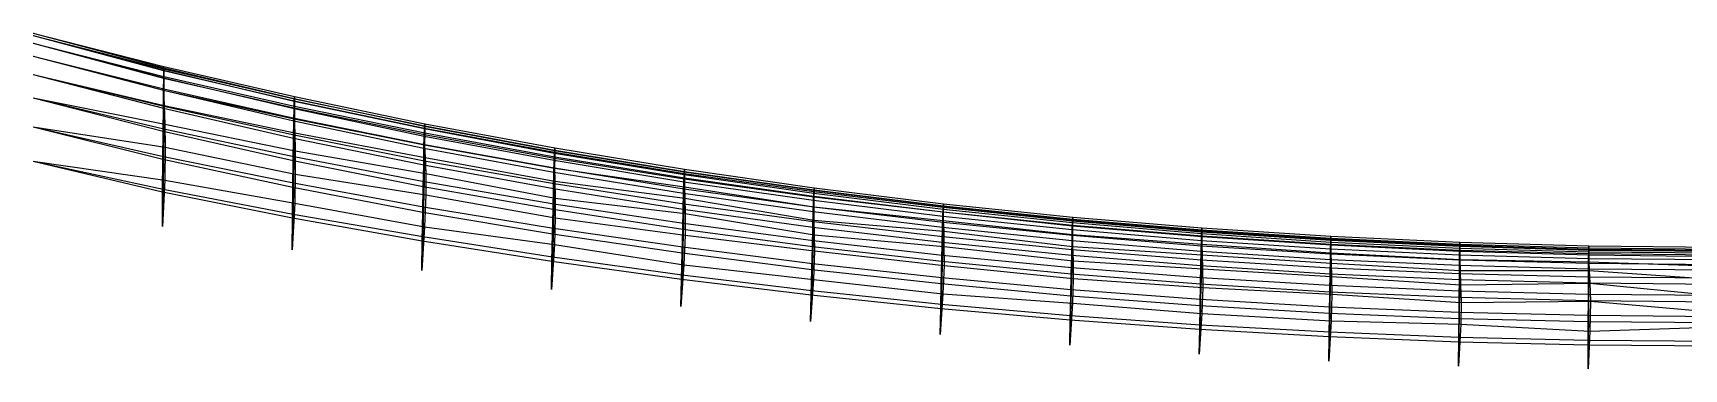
# Model space of a CAD drawing. Header units: metres. Extents: x 0.5 to 40.5, y -2.1 to 1.9.
# Drawn here: x 0.5 to 20.1, y -2.12 to 1.87 of the extents above; entities that cross this region are included whole.
import ezdxf

# ---------------------------------------------------------------- set-up
doc = ezdxf.new("R2010")
doc.units = ezdxf.units.M
doc.layers.add('Deflected structure', color=30, linetype='Continuous')
doc.layers.add('Original structure', color=3, linetype='Continuous')

msp = doc.modelspace()

# ---------------------------------------------------------------- linework, layer by layer
at = {"layer": 'Deflected structure'}
for p, q in [((0.5, 1.866, 12.5), (2.051, 1.453, 12.489)), ((0.5, 1.836, 14.062), (2.051, 1.425, 14.046)), ((0.5, 1.836, 10.938), (2.05, 1.423, 10.932)), ((0.5, 1.744, 15.625), (2.051, 1.336, 15.603)), ((0.5, 1.744, 9.375), (2.049, 1.331, 9.375)), ((0.5, 1.591, 17.188), (2.05, 1.187, 17.161)), ((0.5, 1.591, 7.812), (2.05, 1.189, 7.816)), ((0.5, 1.375, 18.75), (2.048, 0.976, 18.72)), ((0.5, 1.375, 6.25), (2.055, 1.006, 6.254)), ((2.05, 1.423, 10.932), (2.049, 1.331, 9.375)), ((2.051, 1.453, 12.489), (2.05, 1.423, 10.932)), ((2.05, 1.423, 10.932), (3.6, 1.06, 10.934)), ((2.051, 1.453, 12.489), (3.6, 1.087, 12.486)), ((2.051, 1.425, 14.046), (2.051, 1.453, 12.489)), ((2.051, 1.425, 14.046), (3.6, 1.059, 14.038)), ((2.051, 1.336, 15.603), (2.051, 1.425, 14.046)), ((2.048, 0.976, 18.72), (2.05, 1.187, 17.161)), ((2.049, 1.331, 9.375), (3.599, 0.977, 9.38)), ((2.049, 1.331, 9.375), (2.05, 1.189, 7.816)), ((2.05, 1.187, 17.161), (2.051, 1.336, 15.603)), ((2.05, 1.189, 7.816), (3.601, 0.847, 7.825)), ((2.05, 1.189, 7.816), (2.055, 1.006, 6.254)), ((2.05, 1.187, 17.161), (3.597, 0.824, 17.145)), ((2.051, 1.336, 15.603), (3.599, 0.97, 15.591)), ((0.5, 1.097, 20.312), (2.046, 0.703, 20.281)), ((0.5, 1.096, 4.688), (2.063, 0.786, 4.685)), ((2.055, 1.006, 6.254), (3.607, 0.681, 6.264)), ((2.055, 1.006, 6.254), (2.063, 0.786, 4.685)), ((3.6, 1.06, 10.934), (3.599, 0.977, 9.38)), ((3.599, 0.97, 15.591), (3.6, 1.059, 14.038)), ((3.6, 1.087, 12.486), (5.146, 0.762, 12.484)), ((3.6, 1.059, 14.038), (3.6, 1.087, 12.486)), ((3.6, 1.087, 12.486), (3.6, 1.06, 10.934)), ((3.6, 1.06, 10.934), (5.146, 0.738, 10.935)), ((3.6, 1.059, 14.038), (5.146, 0.731, 14.033)), ((2.046, 0.703, 20.281), (2.048, 0.976, 18.72)), ((2.048, 0.976, 18.72), (3.594, 0.619, 18.702)), ((2.063, 0.786, 4.685), (3.613, 0.468, 4.698)), ((2.063, 0.786, 4.685), (2.07, 0.512, 3.111)), ((3.594, 0.619, 18.702), (3.597, 0.824, 17.145)), ((3.597, 0.824, 17.145), (3.599, 0.97, 15.591)), ((3.597, 0.824, 17.145), (5.141, 0.499, 17.134)), ((3.599, 0.977, 9.38), (5.146, 0.662, 9.386)), ((3.599, 0.977, 9.38), (3.601, 0.847, 7.825)), ((3.599, 0.97, 15.591), (5.144, 0.643, 15.582)), ((3.601, 0.847, 7.825), (5.147, 0.539, 7.833)), ((3.601, 0.847, 7.825), (3.607, 0.681, 6.264)), ((0.5, 0.753, 21.875), (2.042, 0.37, 21.844)), ((0.5, 0.753, 3.125), (2.07, 0.512, 3.111)), ((2.042, 0.37, 21.844), (2.046, 0.703, 20.281)), ((2.046, 0.703, 20.281), (3.59, 0.354, 20.261)), ((3.59, 0.354, 20.261), (3.594, 0.619, 18.702)), ((3.594, 0.619, 18.702), (5.138, 0.301, 18.688)), ((3.607, 0.681, 6.264), (5.154, 0.388, 6.273)), ((3.607, 0.681, 6.264), (3.613, 0.468, 4.698)), ((5.141, 0.499, 17.134), (5.144, 0.643, 15.582)), ((5.144, 0.643, 15.582), (5.146, 0.731, 14.033)), ((5.144, 0.643, 15.582), (6.687, 0.355, 15.576)), ((5.146, 0.762, 12.484), (6.69, 0.473, 12.484)), ((5.146, 0.731, 14.033), (5.146, 0.762, 12.484)), ((5.146, 0.762, 12.484), (5.146, 0.738, 10.935)), ((5.146, 0.738, 10.935), (6.69, 0.453, 10.938)), ((5.146, 0.738, 10.935), (5.146, 0.662, 9.386)), ((5.146, 0.731, 14.033), (6.689, 0.441, 14.029)), ((5.146, 0.662, 9.386), (6.69, 0.381, 9.39)), ((5.146, 0.662, 9.386), (5.147, 0.539, 7.833)), ((2.07, 0.512, 3.111), (2.063, 0.118, 1.544)), ((2.07, 0.512, 3.111), (3.614, 0.19, 3.125)), ((3.613, 0.468, 4.698), (5.162, 0.199, 4.705)), ((3.613, 0.468, 4.698), (3.614, 0.19, 3.125)), ((5.138, 0.301, 18.688), (5.141, 0.499, 17.134)), ((5.141, 0.499, 17.134), (6.684, 0.215, 17.125)), ((5.147, 0.539, 7.833), (6.691, 0.263, 7.839)), ((5.147, 0.539, 7.833), (5.154, 0.388, 6.273)), ((6.687, 0.355, 15.576), (6.689, 0.441, 14.029)), ((6.689, 0.441, 14.029), (6.69, 0.473, 12.484)), ((6.689, 0.441, 14.029), (8.229, 0.186, 14.027)), ((6.69, 0.473, 12.484), (8.23, 0.218, 12.483)), ((6.69, 0.473, 12.484), (6.69, 0.453, 10.938)), ((6.69, 0.453, 10.938), (8.231, 0.2, 10.939)), ((6.69, 0.453, 10.938), (6.69, 0.381, 9.39)), ((0.5, 0.344, 23.438), (2.039, -0.018, 23.413)), ((0.5, 0.344, 1.562), (2.063, 0.118, 1.544)), ((2.039, -0.018, 23.413), (2.042, 0.37, 21.844)), ((2.042, 0.37, 21.844), (3.585, 0.036, 21.826)), ((3.585, 0.036, 21.826), (3.59, 0.354, 20.261)), ((3.59, 0.354, 20.261), (5.133, 0.046, 20.247)), ((5.133, 0.046, 20.247), (5.138, 0.301, 18.688)), ((5.138, 0.301, 18.688), (6.68, 0.021, 18.679)), ((5.154, 0.388, 6.273), (6.695, 0.109, 6.282)), ((5.154, 0.388, 6.273), (5.162, 0.199, 4.705)), ((5.162, 0.199, 4.705), (6.698, -0.093, 4.717)), ((5.162, 0.199, 4.705), (5.163, -0.054, 3.129)), ((6.68, 0.021, 18.679), (6.684, 0.215, 17.125)), ((6.684, 0.215, 17.125), (6.687, 0.355, 15.576)), ((6.684, 0.215, 17.125), (8.224, -0.036, 17.119)), ((6.687, 0.355, 15.576), (8.227, 0.101, 15.572)), ((6.69, 0.381, 9.39), (8.231, 0.136, 9.393)), ((6.69, 0.381, 9.39), (6.691, 0.263, 7.839)), ((6.691, 0.263, 7.839), (8.234, 0.04, 7.843)), ((6.691, 0.263, 7.839), (6.695, 0.109, 6.282)), ((8.229, 0.186, 14.027), (8.23, 0.218, 12.483)), ((8.23, 0.218, 12.483), (9.769, -0.001, 12.483)), ((8.23, 0.218, 12.483), (8.231, 0.2, 10.939)), ((8.231, 0.2, 10.939), (9.77, -0.014, 10.941)), ((8.231, 0.2, 10.939), (8.231, 0.136, 9.393)), ((2.063, 0.118, 1.544), (2.038, -0.432)), ((2.063, 0.118, 1.544), (3.61, -0.154, 1.546)), ((3.58, -0.326, 23.402), (3.585, 0.036, 21.826)), ((3.585, 0.036, 21.826), (5.126, -0.259, 21.814)), ((3.614, 0.19, 3.125), (3.61, -0.154, 1.546)), ((3.614, 0.19, 3.125), (5.163, -0.054, 3.129)), ((5.126, -0.259, 21.814), (5.133, 0.046, 20.247)), ((5.133, 0.046, 20.247), (6.674, -0.225, 20.238)), ((6.674, -0.225, 20.238), (6.68, 0.021, 18.679)), ((6.68, 0.021, 18.679), (8.22, -0.225, 18.672)), ((6.695, 0.109, 6.282), (8.24, -0.093, 6.285)), ((6.695, 0.109, 6.282), (6.698, -0.093, 4.717)), ((8.224, -0.036, 17.119), (8.227, 0.101, 15.572)), ((8.227, 0.101, 15.572), (8.229, 0.186, 14.027)), ((8.227, 0.101, 15.572), (9.766, -0.119, 15.569)), ((8.229, 0.186, 14.027), (9.768, -0.034, 14.025)), ((8.231, 0.136, 9.393), (9.77, -0.078, 9.397)), ((8.231, 0.136, 9.393), (8.234, 0.04, 7.843)), ((8.234, 0.04, 7.843), (9.769, -0.196, 7.849)), ((8.234, 0.04, 7.843), (8.24, -0.093, 6.285)), ((2.038, -0.432, 25), (2.039, -0.018, 23.413)), ((2.039, -0.018, 23.413), (3.58, -0.326, 23.402)), ((3.61, -0.154, 1.546), (3.577, -0.706)), ((3.61, -0.154, 1.546), (5.148, -0.435, 1.558)), ((5.163, -0.054, 3.129), (5.148, -0.435, 1.558)), ((5.163, -0.054, 3.129), (6.699, -0.329, 3.139)), ((6.698, -0.093, 4.717), (8.244, -0.276, 4.718)), ((6.698, -0.093, 4.717), (6.699, -0.329, 3.139)), ((8.22, -0.225, 18.672), (8.224, -0.036, 17.119)), ((8.224, -0.036, 17.119), (9.763, -0.253, 17.115)), ((8.24, -0.093, 6.285), (9.77, -0.357, 6.295)), ((8.24, -0.093, 6.285), (8.244, -0.276, 4.718)), ((9.763, -0.253, 17.115), (9.766, -0.119, 15.569)), ((9.766, -0.119, 15.569), (9.768, -0.034, 14.025)), ((9.766, -0.119, 15.569), (11.303, -0.307, 15.566)), ((9.768, -0.034, 14.025), (9.769, -0.001, 12.483)), ((9.768, -0.034, 14.025), (11.305, -0.224, 14.024)), ((9.769, -0.001, 12.483), (11.306, -0.189, 12.483)), ((9.769, -0.001, 12.483), (9.77, -0.014, 10.941)), ((9.77, -0.078, 9.397), (9.769, -0.196, 7.849)), ((9.77, -0.014, 10.941), (11.306, -0.202, 10.942)), ((9.77, -0.014, 10.941), (9.77, -0.078, 9.397)), ((9.77, -0.078, 9.397), (11.307, -0.258, 9.399)), ((11.305, -0.224, 14.024), (11.306, -0.189, 12.483)), ((11.306, -0.189, 12.483), (12.84, -0.351, 12.483)), ((11.306, -0.189, 12.483), (11.306, -0.202, 10.942)), ((3.577, -0.706, 25), (3.58, -0.326, 23.402)), ((3.58, -0.326, 23.402), (5.12, -0.6, 23.395)), ((5.12, -0.6, 23.395), (5.126, -0.259, 21.814)), ((5.126, -0.259, 21.814), (6.667, -0.517, 21.807)), ((6.667, -0.517, 21.807), (6.674, -0.225, 20.238)), ((6.674, -0.225, 20.238), (8.214, -0.463, 20.231)), ((6.699, -0.329, 3.139), (6.692, -0.646, 1.554)), ((6.699, -0.329, 3.139), (8.241, -0.534, 3.145)), ((8.214, -0.463, 20.231), (8.22, -0.225, 18.672)), ((8.22, -0.225, 18.672), (9.758, -0.437, 18.667)), ((8.244, -0.276, 4.718), (8.241, -0.534, 3.145)), ((8.244, -0.276, 4.718), (9.774, -0.531, 4.728)), ((9.758, -0.437, 18.667), (9.763, -0.253, 17.115)), ((9.763, -0.253, 17.115), (11.299, -0.438, 17.112)), ((9.769, -0.196, 7.849), (11.307, -0.361, 7.851)), ((9.769, -0.196, 7.849), (9.77, -0.357, 6.295)), ((9.77, -0.357, 6.295), (11.311, -0.488, 6.294)), ((9.77, -0.357, 6.295), (9.774, -0.531, 4.728)), ((11.299, -0.438, 17.112), (11.303, -0.307, 15.566)), ((11.303, -0.307, 15.566), (11.305, -0.224, 14.024)), ((11.303, -0.307, 15.566), (12.838, -0.466, 15.565)), ((11.305, -0.224, 14.024), (12.839, -0.385, 14.023)), ((11.306, -0.202, 10.942), (12.841, -0.363, 10.943)), ((11.306, -0.202, 10.942), (11.307, -0.258, 9.399)), ((11.307, -0.258, 9.399), (12.841, -0.423, 9.401)), ((11.307, -0.258, 9.399), (11.307, -0.361, 7.851)), ((11.307, -0.361, 7.851), (12.841, -0.527, 7.854)), ((11.307, -0.361, 7.851), (11.311, -0.488, 6.294)), ((12.838, -0.466, 15.565), (12.839, -0.385, 14.023)), ((12.839, -0.385, 14.023), (12.84, -0.351, 12.483)), ((12.839, -0.385, 14.023), (14.373, -0.515, 14.022)), ((12.84, -0.351, 12.483), (14.374, -0.482, 12.483)), ((12.84, -0.351, 12.483), (12.841, -0.363, 10.943)), ((12.841, -0.363, 10.943), (14.374, -0.494, 10.943)), ((12.841, -0.363, 10.943), (12.841, -0.423, 9.401)), ((5.148, -0.435, 1.558), (5.115, -0.955)), ((5.148, -0.435, 1.558), (6.692, -0.646, 1.554)), ((6.66, -0.842, 23.391), (6.667, -0.517, 21.807)), ((6.667, -0.517, 21.807), (8.207, -0.743, 21.802)), ((8.207, -0.743, 21.802), (8.214, -0.463, 20.231)), ((8.214, -0.463, 20.231), (9.752, -0.668, 20.227)), ((8.241, -0.534, 3.145), (8.226, -0.887, 1.567)), ((8.241, -0.534, 3.145), (9.779, -0.72, 3.145)), ((9.752, -0.668, 20.227), (9.758, -0.437, 18.667)), ((9.758, -0.437, 18.667), (11.295, -0.618, 18.664)), ((9.774, -0.531, 4.728), (11.314, -0.667, 4.729)), ((9.774, -0.531, 4.728), (9.779, -0.72, 3.145)), ((11.295, -0.618, 18.664), (11.299, -0.438, 17.112)), ((11.299, -0.438, 17.112), (12.835, -0.596, 17.11)), ((11.311, -0.488, 6.294), (12.842, -0.668, 6.299)), ((11.311, -0.488, 6.294), (11.314, -0.667, 4.729)), ((12.835, -0.596, 17.11), (12.838, -0.466, 15.565)), ((12.838, -0.466, 15.565), (14.371, -0.597, 15.563)), ((12.841, -0.423, 9.401), (14.374, -0.55, 9.401)), ((12.841, -0.423, 9.401), (12.841, -0.527, 7.854)), ((12.841, -0.527, 7.854), (14.375, -0.642, 7.854)), ((12.841, -0.527, 7.854), (12.842, -0.668, 6.299)), ((14.371, -0.597, 15.563), (14.373, -0.515, 14.022)), ((14.373, -0.515, 14.022), (14.374, -0.482, 12.483)), ((14.373, -0.515, 14.022), (15.906, -0.615, 14.022)), ((14.374, -0.482, 12.483), (15.906, -0.582, 12.483)), ((14.374, -0.482, 12.483), (14.374, -0.494, 10.943)), ((14.374, -0.494, 10.943), (15.907, -0.594, 10.944)), ((14.374, -0.494, 10.943), (14.374, -0.55, 9.401)), ((14.374, -0.55, 9.401), (15.907, -0.649, 9.402)), ((14.374, -0.55, 9.401), (14.375, -0.642, 7.854)), ((15.906, -0.582, 12.483), (17.438, -0.653, 12.483)), ((15.906, -0.615, 14.022), (15.906, -0.582, 12.483)), ((15.906, -0.582, 12.483), (15.907, -0.594, 10.944)), ((5.115, -0.955, 25), (5.12, -0.6, 23.395)), ((5.12, -0.6, 23.395), (6.66, -0.842, 23.391)), ((6.692, -0.646, 1.554), (6.654, -1.18)), ((6.692, -0.646, 1.554), (8.226, -0.887, 1.567)), ((8.199, -1.056, 23.388), (8.207, -0.743, 21.802)), ((8.207, -0.743, 21.802), (9.746, -0.94, 21.798)), ((9.746, -0.94, 21.798), (9.752, -0.668, 20.227)), ((9.752, -0.668, 20.227), (11.29, -0.843, 20.224)), ((9.779, -0.72, 3.145), (9.766, -1.058, 1.565)), ((9.779, -0.72, 3.145), (11.315, -0.895, 3.151)), ((11.29, -0.843, 20.224), (11.295, -0.618, 18.664)), ((11.295, -0.618, 18.664), (12.831, -0.771, 18.662)), ((11.314, -0.667, 4.729), (12.847, -0.84, 4.733)), ((11.314, -0.667, 4.729), (11.315, -0.895, 3.151)), ((12.826, -0.992, 20.222), (12.831, -0.771, 18.662)), ((12.831, -0.771, 18.662), (12.835, -0.596, 17.11)), ((12.831, -0.771, 18.662), (14.366, -0.895, 18.66)), ((12.835, -0.596, 17.11), (14.369, -0.722, 17.108)), ((12.842, -0.668, 6.299), (14.378, -0.766, 6.299)), ((12.842, -0.668, 6.299), (12.847, -0.84, 4.733)), ((14.366, -0.895, 18.66), (14.369, -0.722, 17.108)), ((14.369, -0.722, 17.108), (14.371, -0.597, 15.563)), ((14.369, -0.722, 17.108), (15.902, -0.821, 17.107)), ((14.371, -0.597, 15.563), (15.904, -0.694, 15.562)), ((14.375, -0.642, 7.854), (15.907, -0.743, 7.856)), ((14.375, -0.642, 7.854), (14.378, -0.766, 6.299)), ((14.378, -0.766, 6.299), (15.911, -0.866, 6.3)), ((14.378, -0.766, 6.299), (14.383, -0.932, 4.732)), ((15.902, -0.821, 17.107), (15.904, -0.694, 15.562)), ((15.904, -0.694, 15.562), (15.906, -0.615, 14.022)), ((15.904, -0.694, 15.562), (17.436, -0.766, 15.562)), ((15.906, -0.615, 14.022), (17.437, -0.687, 14.022)), ((15.907, -0.594, 10.944), (17.438, -0.666, 10.945)), ((15.907, -0.594, 10.944), (15.907, -0.649, 9.402)), ((15.907, -0.649, 9.402), (17.438, -0.724, 9.403)), ((15.907, -0.649, 9.402), (15.907, -0.743, 7.856)), ((15.907, -0.743, 7.856), (17.439, -0.823, 7.857)), ((15.907, -0.743, 7.856), (15.911, -0.866, 6.3)), ((17.435, -0.89, 17.107), (17.436, -0.766, 15.562)), ((17.436, -0.766, 15.562), (17.437, -0.687, 14.022)), ((17.436, -0.766, 15.562), (18.968, -0.809, 15.561)), ((17.437, -0.687, 14.022), (17.438, -0.653, 12.483)), ((17.437, -0.687, 14.022), (18.969, -0.732, 14.021)), ((17.438, -0.653, 12.483), (18.969, -0.698, 12.483)), ((17.438, -0.653, 12.483), (17.438, -0.666, 10.945)), ((17.438, -0.666, 10.945), (18.969, -0.71, 10.944)), ((17.438, -0.666, 10.945), (17.438, -0.724, 9.403)), ((17.438, -0.724, 9.403), (18.969, -0.766, 9.403)), ((17.438, -0.724, 9.403), (17.439, -0.823, 7.857)), ((18.968, -0.809, 15.561), (18.969, -0.732, 14.021)), ((18.969, -0.698, 12.483), (20.5, -0.711, 12.483)), ((18.969, -0.732, 14.021), (18.969, -0.698, 12.483)), ((18.969, -0.698, 12.483), (18.969, -0.71, 10.944)), ((18.969, -0.71, 10.944), (20.5, -0.724, 10.945)), ((18.969, -0.71, 10.944), (18.969, -0.766, 9.403)), ((18.969, -0.732, 14.021), (20.5, -0.744, 14.021)), ((18.969, -0.766, 9.403), (20.5, -0.787, 9.404)), ((18.969, -0.766, 9.403), (18.971, -0.85, 7.856)), ((6.654, -1.18, 25), (6.66, -0.842, 23.391)), ((6.66, -0.842, 23.391), (8.199, -1.056, 23.388)), ((8.226, -0.887, 1.567), (8.192, -1.381)), ((8.226, -0.887, 1.567), (9.766, -1.058, 1.565)), ((9.738, -1.242, 23.387), (9.746, -0.94, 21.798)), ((9.746, -0.94, 21.798), (11.283, -1.109, 21.796)), ((11.283, -1.109, 21.796), (11.29, -0.843, 20.224)), ((11.29, -0.843, 20.224), (12.826, -0.992, 20.222)), ((11.315, -0.895, 3.151), (11.302, -1.229, 1.57)), ((11.315, -0.895, 3.151), (12.85, -1.049, 3.153)), ((12.847, -0.84, 4.733), (14.383, -0.932, 4.732)), ((12.847, -0.84, 4.733), (12.85, -1.049, 3.153)), ((14.362, -1.113, 20.22), (14.366, -0.895, 18.66)), ((14.366, -0.895, 18.66), (15.9, -0.991, 18.658)), ((14.383, -0.932, 4.732), (15.917, -1.023, 4.733)), ((14.383, -0.932, 4.732), (14.386, -1.153, 3.155)), ((15.9, -0.991, 18.658), (15.902, -0.821, 17.107)), ((15.902, -0.821, 17.107), (17.435, -0.89, 17.107)), ((15.911, -0.866, 6.3), (17.442, -0.952, 6.303)), ((15.911, -0.866, 6.3), (15.917, -1.023, 4.733)), ((17.434, -1.059, 18.658), (17.435, -0.89, 17.107)), ((17.435, -0.89, 17.107), (18.968, -0.932, 17.106)), ((17.439, -0.823, 7.857), (18.971, -0.85, 7.856)), ((17.439, -0.823, 7.857), (17.442, -0.952, 6.303)), ((17.442, -0.952, 6.303), (18.975, -0.954, 6.299)), ((17.442, -0.952, 6.303), (17.448, -1.125, 4.738)), ((18.967, -1.101, 18.657), (18.968, -0.932, 17.106)), ((18.968, -0.809, 15.561), (20.5, -0.822, 15.562)), ((18.968, -0.932, 17.106), (18.968, -0.809, 15.561)), ((18.968, -0.932, 17.106), (20.5, -0.945, 17.106)), ((18.971, -0.85, 7.856), (20.501, -0.902, 7.859)), ((18.971, -0.85, 7.856), (18.975, -0.954, 6.299)), ((18.975, -0.954, 6.299), (20.503, -1.058, 6.307)), ((18.975, -0.954, 6.299), (18.982, -1.102, 4.732)), ((8.192, -1.381, 25), (8.199, -1.056, 23.388)), ((8.199, -1.056, 23.388), (9.738, -1.242, 23.387)), ((9.766, -1.058, 1.565), (9.731, -1.558)), ((9.766, -1.058, 1.565), (11.302, -1.229, 1.57)), ((11.276, -1.403, 23.386), (11.283, -1.109, 21.796)), ((11.283, -1.109, 21.796), (12.821, -1.252, 21.794)), ((12.821, -1.252, 21.794), (12.826, -0.992, 20.222)), ((12.826, -0.992, 20.222), (14.362, -1.113, 20.22)), ((12.85, -1.049, 3.153), (12.841, -1.342, 1.565)), ((12.85, -1.049, 3.153), (14.386, -1.153, 3.155)), ((14.357, -1.369, 21.793), (14.362, -1.113, 20.22)), ((14.362, -1.113, 20.22), (15.897, -1.205, 20.219)), ((14.386, -1.153, 3.155), (14.376, -1.465, 1.57)), ((14.386, -1.153, 3.155), (15.921, -1.235, 3.155)), ((15.897, -1.205, 20.219), (15.9, -0.991, 18.658)), ((15.9, -0.991, 18.658), (17.434, -1.059, 18.658)), ((15.917, -1.023, 4.733), (17.448, -1.125, 4.738)), ((15.917, -1.023, 4.733), (15.921, -1.235, 3.155)), ((17.431, -1.271, 20.218), (17.434, -1.059, 18.658)), ((17.434, -1.059, 18.658), (18.967, -1.101, 18.657)), ((17.448, -1.125, 4.738), (18.982, -1.102, 4.732)), ((17.448, -1.125, 4.738), (17.454, -1.334, 3.159)), ((18.966, -1.311, 20.218), (18.967, -1.101, 18.657)), ((18.967, -1.101, 18.657), (20.5, -1.114, 18.657)), ((18.982, -1.102, 4.732), (20.507, -1.253, 4.745)), ((18.982, -1.102, 4.732), (18.989, -1.319, 3.154)), ((9.731, -1.558, 25), (9.738, -1.242, 23.387)), ((9.738, -1.242, 23.387), (11.276, -1.403, 23.386)), ((11.302, -1.229, 1.57), (11.269, -1.711)), ((11.302, -1.229, 1.57), (12.841, -1.342, 1.565)), ((12.841, -1.342, 1.565), (12.808, -1.841)), ((12.814, -1.54, 23.384), (12.821, -1.252, 21.794)), ((12.821, -1.252, 21.794), (14.357, -1.369, 21.793)), ((12.841, -1.342, 1.565), (14.376, -1.465, 1.57)), ((14.352, -1.65, 23.384), (14.357, -1.369, 21.793)), ((14.357, -1.369, 21.793), (15.893, -1.458, 21.792)), ((15.893, -1.458, 21.792), (15.897, -1.205, 20.219)), ((15.897, -1.205, 20.219), (17.431, -1.271, 20.218)), ((15.921, -1.235, 3.155), (15.913, -1.551, 1.571)), ((15.921, -1.235, 3.155), (17.454, -1.334, 3.159)), ((17.429, -1.521, 21.792), (17.431, -1.271, 20.218)), ((17.431, -1.271, 20.218), (18.966, -1.311, 20.218)), ((17.454, -1.334, 3.159), (17.45, -1.59, 1.564)), ((17.454, -1.334, 3.159), (18.989, -1.319, 3.154)), ((18.964, -1.56, 21.791), (18.966, -1.311, 20.218)), ((18.966, -1.311, 20.218), (20.5, -1.324, 20.218)), ((18.989, -1.319, 3.154), (18.984, -1.674, 1.579)), ((18.989, -1.319, 3.154), (20.517, -1.453, 3.165)), ((11.269, -1.711, 25), (11.276, -1.403, 23.386)), ((11.276, -1.403, 23.386), (12.814, -1.54, 23.384)), ((12.808, -1.841, 25), (12.814, -1.54, 23.384)), ((12.814, -1.54, 23.384), (14.352, -1.65, 23.384)), ((14.376, -1.465, 1.57), (14.346, -1.946)), ((14.376, -1.465, 1.57), (15.913, -1.551, 1.571)), ((15.913, -1.551, 1.571), (15.884, -2.028)), ((15.889, -1.737, 23.383), (15.893, -1.458, 21.792)), ((15.893, -1.458, 21.792), (17.429, -1.521, 21.792)), ((15.913, -1.551, 1.571), (17.45, -1.59, 1.564)), ((17.426, -1.798, 23.383), (17.429, -1.521, 21.792)), ((17.429, -1.521, 21.792), (18.964, -1.56, 21.791)), ((18.963, -1.836, 23.383), (18.964, -1.56, 21.791)), ((18.964, -1.56, 21.791), (20.5, -1.572, 21.791)), ((14.346, -1.946, 25), (14.352, -1.65, 23.384)), ((14.352, -1.65, 23.384), (15.889, -1.737, 23.383)), ((15.884, -2.028, 25), (15.889, -1.737, 23.383)), ((15.889, -1.737, 23.383), (17.426, -1.798, 23.383)), ((17.45, -1.59, 1.564), (17.423, -2.087)), ((17.45, -1.59, 1.564), (18.984, -1.674, 1.579)), ((18.984, -1.674, 1.579), (18.961, -2.122)), ((18.984, -1.674, 1.579), (20.519, -1.621, 1.559)), ((17.423, -2.087, 25), (17.426, -1.798, 23.383)), ((17.426, -1.798, 23.383), (18.963, -1.836, 23.383)), ((18.961, -2.122, 25), (18.963, -1.836, 23.383)), ((18.963, -1.836, 23.383), (20.5, -1.847, 23.383))]:
    msp.add_line(p, q, dxfattribs=at)
at = {"layer": 'Original structure'}
for p, q in [((0.5, 1.866, 12.5), (2.054, 1.47, 12.5)), ((0.5, 1.836, 14.062), (2.054, 1.441, 14.056)), ((0.5, 1.836, 10.938), (2.054, 1.441, 10.944)), ((0.5, 1.744, 15.625), (2.054, 1.352, 15.613)), ((0.5, 1.744, 9.375), (2.054, 1.352, 9.387)), ((0.5, 1.591, 17.188), (2.053, 1.204, 17.171)), ((0.5, 1.591, 7.812), (2.053, 1.204, 7.829)), ((0.5, 1.375, 18.75), (2.052, 0.997, 18.73)), ((0.5, 1.375, 6.25), (2.053, 0.997, 6.27)), ((2.054, 1.47, 12.5), (3.605, 1.112, 12.5)), ((2.054, 1.441, 14.056), (2.054, 1.47, 12.5)), ((2.054, 1.47, 12.5), (2.054, 1.441, 10.944)), ((2.054, 1.441, 14.056), (3.605, 1.084, 14.052)), ((2.054, 1.441, 10.944), (3.605, 1.084, 10.948)), ((2.054, 1.352, 15.613), (2.054, 1.441, 14.056)), ((2.054, 1.441, 10.944), (2.054, 1.352, 9.387)), ((2.052, 0.997, 18.73), (2.053, 1.204, 17.171)), ((2.053, 1.204, 17.171), (2.054, 1.352, 15.613)), ((2.054, 1.352, 9.387), (2.053, 1.204, 7.829)), ((2.053, 1.204, 17.171), (3.603, 0.856, 17.158)), ((2.053, 1.204, 7.829), (3.603, 0.856, 7.842)), ((2.053, 1.204, 7.829), (2.053, 0.997, 6.27)), ((2.054, 1.352, 15.613), (3.604, 0.998, 15.604)), ((2.054, 1.352, 9.387), (3.604, 0.998, 9.396)), ((0.5, 1.097, 20.312), (2.051, 0.73, 20.291)), ((0.5, 1.096, 4.688), (2.051, 0.73, 4.709)), ((2.051, 0.73, 20.291), (2.052, 0.997, 18.73)), ((2.053, 0.997, 6.27), (2.051, 0.73, 4.709)), ((2.052, 0.997, 18.73), (3.601, 0.656, 18.715)), ((2.053, 0.997, 6.27), (3.601, 0.656, 6.285)), ((3.603, 0.856, 17.158), (3.604, 0.998, 15.604)), ((3.604, 0.998, 9.396), (3.603, 0.856, 7.842)), ((3.604, 0.998, 15.604), (3.605, 1.084, 14.052)), ((3.605, 1.084, 10.948), (3.604, 0.998, 9.396)), ((3.604, 0.998, 15.604), (5.15, 0.68, 15.597)), ((3.604, 0.998, 9.396), (5.15, 0.68, 9.403)), ((3.605, 1.112, 12.5), (5.151, 0.79, 12.5)), ((3.605, 1.084, 14.052), (3.605, 1.112, 12.5)), ((3.605, 1.112, 12.5), (3.605, 1.084, 10.948)), ((3.605, 1.084, 14.052), (5.151, 0.763, 14.048)), ((3.605, 1.084, 10.948), (5.151, 0.763, 10.952)), ((3.601, 0.656, 18.715), (3.603, 0.856, 17.158)), ((3.603, 0.856, 7.842), (3.601, 0.656, 6.285)), ((3.603, 0.856, 17.158), (5.148, 0.543, 17.149)), ((3.603, 0.856, 7.842), (5.148, 0.543, 7.851)), ((5.151, 0.79, 12.5), (6.694, 0.503, 12.5)), ((5.151, 0.763, 14.048), (5.151, 0.79, 12.5)), ((5.151, 0.79, 12.5), (5.151, 0.763, 10.952)), ((0.5, 0.753, 21.875), (2.049, 0.402, 21.854)), ((0.5, 0.753, 3.125), (2.049, 0.402, 3.146)), ((2.049, 0.402, 21.854), (2.051, 0.73, 20.291)), ((2.051, 0.73, 4.709), (2.049, 0.402, 3.146)), ((2.051, 0.73, 20.291), (3.598, 0.399, 20.275)), ((2.051, 0.73, 4.709), (3.598, 0.399, 4.725)), ((3.598, 0.399, 20.275), (3.601, 0.656, 18.715)), ((3.601, 0.656, 6.285), (3.598, 0.399, 4.725)), ((3.601, 0.656, 18.715), (5.146, 0.35, 18.703)), ((3.601, 0.656, 6.285), (5.146, 0.35, 6.296)), ((5.148, 0.543, 17.149), (5.15, 0.68, 15.597)), ((5.15, 0.68, 9.403), (5.148, 0.543, 7.851)), ((5.15, 0.68, 15.597), (5.151, 0.763, 14.048)), ((5.151, 0.763, 10.952), (5.15, 0.68, 9.403)), ((5.15, 0.68, 15.597), (6.693, 0.397, 15.592)), ((5.15, 0.68, 9.403), (6.693, 0.397, 9.408)), ((5.151, 0.763, 14.048), (6.694, 0.477, 14.045)), ((5.151, 0.763, 10.952), (6.694, 0.477, 10.955)), ((2.045, 0.014, 23.423), (2.049, 0.402, 21.854)), ((2.049, 0.402, 3.146), (2.045, 0.014, 1.577)), ((2.049, 0.402, 21.854), (3.594, 0.086, 21.84)), ((2.049, 0.402, 3.146), (3.594, 0.086, 3.16)), ((3.594, 0.086, 21.84), (3.598, 0.399, 20.275)), ((3.598, 0.399, 4.725), (3.594, 0.086, 3.16)), ((3.598, 0.399, 20.275), (5.142, 0.103, 20.263)), ((3.598, 0.399, 4.725), (5.142, 0.103, 4.737)), ((5.146, 0.35, 18.703), (5.148, 0.543, 17.149)), ((5.148, 0.543, 7.851), (5.146, 0.35, 6.296)), ((5.148, 0.543, 17.149), (6.691, 0.264, 17.142)), ((5.148, 0.543, 7.851), (6.691, 0.264, 7.859)), ((6.691, 0.264, 17.142), (6.693, 0.397, 15.592)), ((6.693, 0.397, 9.408), (6.691, 0.264, 7.859)), ((6.693, 0.397, 15.592), (6.694, 0.477, 14.045)), ((6.694, 0.477, 10.955), (6.693, 0.397, 9.408)), ((6.693, 0.397, 15.592), (8.233, 0.147, 15.588)), ((6.693, 0.397, 9.408), (8.233, 0.147, 9.412)), ((6.694, 0.503, 12.5), (8.235, 0.25, 12.5)), ((6.694, 0.477, 14.045), (6.694, 0.503, 12.5)), ((6.694, 0.503, 12.5), (6.694, 0.477, 10.955)), ((6.694, 0.477, 14.045), (8.235, 0.224, 14.043)), ((6.694, 0.477, 10.955), (8.235, 0.224, 10.957)), ((0.5, 0.344, 23.438), (2.045, 0.014, 23.423)), ((0.5, 0.344, 1.562), (2.045, 0.014, 1.577)), ((5.142, 0.103, 20.263), (5.146, 0.35, 18.703)), ((5.146, 0.35, 6.296), (5.142, 0.103, 4.737)), ((5.146, 0.35, 18.703), (6.688, 0.078, 18.695)), ((5.146, 0.35, 6.296), (6.688, 0.078, 6.305)), ((6.688, 0.078, 18.695), (6.691, 0.264, 17.142)), ((6.691, 0.264, 7.859), (6.688, 0.078, 6.305)), ((6.691, 0.264, 17.142), (8.231, 0.018, 17.136)), ((6.691, 0.264, 7.859), (8.231, 0.018, 7.864)), ((8.233, 0.147, 15.588), (8.235, 0.224, 14.043)), ((8.235, 0.224, 10.957), (8.233, 0.147, 9.412)), ((8.235, 0.25, 12.5), (9.773, 0.029, 12.5)), ((8.235, 0.224, 14.043), (8.235, 0.25, 12.5)), ((8.235, 0.25, 12.5), (8.235, 0.224, 10.957)), ((8.235, 0.224, 14.043), (9.772, 0.004, 14.042)), ((8.235, 0.224, 10.957), (9.772, 0.004, 10.958)), ((2.038, -0.432, 25), (2.045, 0.014, 23.423)), ((2.045, 0.014, 1.577), (2.038, -0.432)), ((2.045, 0.014, 23.423), (3.587, -0.284, 23.414)), ((2.045, 0.014, 1.577), (3.587, -0.284, 1.586)), ((3.587, -0.284, 23.414), (3.594, 0.086, 21.84)), ((3.594, 0.086, 3.16), (3.587, -0.284, 1.586)), ((3.594, 0.086, 21.84), (5.136, -0.198, 21.83)), ((3.594, 0.086, 3.16), (5.136, -0.198, 3.17)), ((5.136, -0.198, 21.83), (5.142, 0.103, 20.263)), ((5.142, 0.103, 4.737), (5.136, -0.198, 3.17)), ((5.142, 0.103, 20.263), (6.683, -0.16, 20.255)), ((5.142, 0.103, 4.737), (6.683, -0.16, 4.745)), ((6.683, -0.16, 20.255), (6.688, 0.078, 18.695)), ((6.688, 0.078, 6.305), (6.683, -0.16, 4.745)), ((6.688, 0.078, 18.695), (8.228, -0.162, 18.689)), ((6.688, 0.078, 6.305), (8.228, -0.162, 6.311)), ((8.228, -0.162, 18.689), (8.231, 0.018, 17.136)), ((8.231, 0.018, 7.864), (8.228, -0.162, 6.311)), ((8.231, 0.018, 17.136), (8.233, 0.147, 15.588)), ((8.233, 0.147, 9.412), (8.231, 0.018, 7.864)), ((8.231, 0.018, 17.136), (9.769, -0.196, 17.132)), ((8.231, 0.018, 7.864), (9.769, -0.196, 7.868)), ((8.233, 0.147, 15.588), (9.771, -0.071, 15.585)), ((8.233, 0.147, 9.412), (9.771, -0.071, 9.415)), ((9.771, -0.071, 15.585), (9.772, 0.004, 14.042)), ((9.772, 0.004, 10.958), (9.771, -0.071, 9.415)), ((9.772, 0.004, 14.042), (9.773, 0.029, 12.5)), ((9.773, 0.029, 12.5), (9.772, 0.004, 10.958)), ((9.772, 0.004, 14.042), (11.308, -0.184, 14.04)), ((9.772, 0.004, 10.958), (11.308, -0.184, 10.96)), ((9.773, 0.029, 12.5), (11.309, -0.16, 12.5)), ((6.677, -0.45, 21.823), (6.683, -0.16, 20.255)), ((6.683, -0.16, 4.745), (6.677, -0.45, 3.177)), ((6.683, -0.16, 20.255), (8.223, -0.393, 20.249)), ((6.683, -0.16, 4.745), (8.223, -0.393, 4.751)), ((8.223, -0.393, 20.249), (8.228, -0.162, 18.689)), ((8.228, -0.162, 6.311), (8.223, -0.393, 4.751)), ((8.228, -0.162, 18.689), (9.765, -0.371, 18.684)), ((8.228, -0.162, 6.311), (9.765, -0.371, 6.316)), ((9.769, -0.196, 17.132), (9.771, -0.071, 15.585)), ((9.771, -0.071, 9.415), (9.769, -0.196, 7.868)), ((9.771, -0.071, 15.585), (11.307, -0.258, 15.583)), ((9.771, -0.071, 9.415), (11.307, -0.258, 9.417)), ((11.307, -0.258, 15.583), (11.308, -0.184, 14.04)), ((11.308, -0.184, 10.96), (11.307, -0.258, 9.417)), ((11.308, -0.184, 14.04), (11.309, -0.16, 12.5)), ((11.309, -0.16, 12.5), (11.308, -0.184, 10.96)), ((11.308, -0.184, 14.04), (12.843, -0.343, 14.04)), ((11.308, -0.184, 10.96), (12.843, -0.343, 10.96)), ((11.309, -0.16, 12.5), (12.843, -0.319, 12.5)), ((3.577, -0.706, 25), (3.587, -0.284, 23.414)), ((3.587, -0.284, 1.586), (3.577, -0.706)), ((3.587, -0.284, 23.414), (5.128, -0.551, 23.408)), ((3.587, -0.284, 1.586), (5.128, -0.551, 1.592)), ((5.128, -0.551, 23.408), (5.136, -0.198, 21.83)), ((5.136, -0.198, 3.17), (5.128, -0.551, 1.592)), ((5.136, -0.198, 21.83), (6.677, -0.45, 21.823)), ((5.136, -0.198, 3.17), (6.677, -0.45, 3.177)), ((9.76, -0.596, 20.244), (9.765, -0.371, 18.684)), ((9.765, -0.371, 6.316), (9.76, -0.596, 4.756)), ((9.765, -0.371, 18.684), (9.769, -0.196, 17.132)), ((9.769, -0.196, 7.868), (9.765, -0.371, 6.316)), ((9.765, -0.371, 18.684), (11.302, -0.551, 18.681)), ((9.765, -0.371, 6.316), (11.302, -0.551, 6.319)), ((9.769, -0.196, 17.132), (11.305, -0.38, 17.129)), ((9.769, -0.196, 7.868), (11.305, -0.38, 7.871)), ((11.302, -0.551, 18.681), (11.305, -0.38, 17.129)), ((11.305, -0.38, 7.871), (11.302, -0.551, 6.319)), ((11.305, -0.38, 17.129), (11.307, -0.258, 15.583)), ((11.307, -0.258, 9.417), (11.305, -0.38, 7.871)), ((11.305, -0.38, 17.129), (12.839, -0.535, 17.127)), ((11.305, -0.38, 7.871), (12.839, -0.535, 7.873)), ((11.307, -0.258, 15.583), (12.841, -0.415, 15.581)), ((11.307, -0.258, 9.417), (12.841, -0.415, 9.419)), ((12.841, -0.415, 15.581), (12.843, -0.343, 14.04)), ((12.843, -0.343, 10.96), (12.841, -0.415, 9.419)), ((12.843, -0.319, 12.5), (14.376, -0.448, 12.5)), ((12.843, -0.343, 14.04), (12.843, -0.319, 12.5)), ((12.843, -0.319, 12.5), (12.843, -0.343, 10.96)), ((12.843, -0.343, 14.04), (14.376, -0.471, 14.039)), ((12.843, -0.343, 10.96), (14.376, -0.471, 10.961)), ((5.115, -0.955, 25), (5.128, -0.551, 23.408)), ((5.128, -0.551, 1.592), (5.115, -0.955)), ((5.128, -0.551, 23.408), (6.667, -0.791, 23.404)), ((5.128, -0.551, 1.592), (6.667, -0.791, 1.597)), ((6.667, -0.791, 23.404), (6.677, -0.45, 21.823)), ((6.677, -0.45, 3.177), (6.667, -0.791, 1.597)), ((6.677, -0.45, 21.823), (8.216, -0.674, 21.818)), ((6.677, -0.45, 3.177), (8.216, -0.674, 3.182)), ((8.216, -0.674, 21.818), (8.223, -0.393, 20.249)), ((8.223, -0.393, 4.751), (8.216, -0.674, 3.182)), ((8.223, -0.393, 20.249), (9.76, -0.596, 20.244)), ((8.223, -0.393, 4.751), (9.76, -0.596, 4.756)), ((11.297, -0.771, 20.241), (11.302, -0.551, 18.681)), ((11.302, -0.551, 6.319), (11.297, -0.771, 4.759)), ((11.302, -0.551, 18.681), (12.836, -0.702, 18.678)), ((11.302, -0.551, 6.319), (12.836, -0.702, 6.322)), ((12.836, -0.702, 18.678), (12.839, -0.535, 17.127)), ((12.839, -0.535, 7.873), (12.836, -0.702, 6.322)), ((12.839, -0.535, 17.127), (12.841, -0.415, 15.581)), ((12.841, -0.415, 9.419), (12.839, -0.535, 7.873)), ((12.839, -0.535, 17.127), (14.373, -0.66, 17.125)), ((12.839, -0.535, 7.873), (14.373, -0.66, 7.875)), ((12.841, -0.415, 15.581), (14.375, -0.542, 15.58)), ((12.841, -0.415, 9.419), (14.375, -0.542, 9.42)), ((14.373, -0.66, 17.125), (14.375, -0.542, 15.58)), ((14.375, -0.542, 9.42), (14.373, -0.66, 7.875)), ((14.375, -0.542, 15.58), (14.376, -0.471, 14.039)), ((14.376, -0.471, 10.961), (14.375, -0.542, 9.42)), ((14.375, -0.542, 15.58), (15.907, -0.64, 15.579)), ((14.375, -0.542, 9.42), (15.907, -0.64, 9.421)), ((14.376, -0.448, 12.5), (15.908, -0.547, 12.5)), ((14.376, -0.471, 14.039), (14.376, -0.448, 12.5)), ((14.376, -0.448, 12.5), (14.376, -0.471, 10.961)), ((14.376, -0.471, 14.039), (15.908, -0.571, 14.039)), ((14.376, -0.471, 10.961), (15.908, -0.571, 10.961)), ((15.907, -0.64, 15.579), (15.908, -0.571, 14.039)), ((15.908, -0.571, 10.961), (15.907, -0.64, 9.421)), ((15.908, -0.547, 12.5), (17.439, -0.618, 12.5)), ((15.908, -0.571, 14.039), (15.908, -0.547, 12.5)), ((15.908, -0.547, 12.5), (15.908, -0.571, 10.961)), ((15.908, -0.571, 14.039), (17.439, -0.641, 14.038)), ((15.908, -0.571, 10.961), (17.439, -0.641, 10.962)), ((8.206, -1.004, 23.401), (8.216, -0.674, 21.818)), ((8.216, -0.674, 3.182), (8.206, -1.004, 1.599)), ((8.216, -0.674, 21.818), (9.753, -0.869, 21.815)), ((8.216, -0.674, 3.182), (9.753, -0.869, 3.185)), ((9.753, -0.869, 21.815), (9.76, -0.596, 20.244)), ((9.76, -0.596, 4.756), (9.753, -0.869, 3.185)), ((9.76, -0.596, 20.244), (11.297, -0.771, 20.241)), ((9.76, -0.596, 4.756), (11.297, -0.771, 4.759)), ((11.29, -1.037, 21.812), (11.297, -0.771, 20.241)), ((11.297, -0.771, 4.759), (11.29, -1.037, 3.188)), ((11.297, -0.771, 20.241), (12.832, -0.917, 20.239)), ((11.297, -0.771, 4.759), (12.832, -0.917, 4.761)), ((12.832, -0.917, 20.239), (12.836, -0.702, 18.678)), ((12.836, -0.702, 6.322), (12.832, -0.917, 4.761)), ((12.836, -0.702, 18.678), (14.37, -0.825, 18.677)), ((12.836, -0.702, 6.322), (14.37, -0.825, 6.323)), ((14.37, -0.825, 18.677), (14.373, -0.66, 17.125)), ((14.373, -0.66, 7.875), (14.37, -0.825, 6.323)), ((14.373, -0.66, 17.125), (15.905, -0.757, 17.124)), ((14.373, -0.66, 7.875), (15.905, -0.757, 7.876)), ((15.903, -0.92, 18.675), (15.905, -0.757, 17.124)), ((15.905, -0.757, 7.876), (15.903, -0.92, 6.324)), ((15.905, -0.757, 17.124), (15.907, -0.64, 15.579)), ((15.907, -0.64, 9.421), (15.905, -0.757, 7.876)), ((15.905, -0.757, 17.124), (17.437, -0.826, 17.123)), ((15.905, -0.757, 7.876), (17.437, -0.826, 7.877)), ((15.907, -0.64, 15.579), (17.438, -0.711, 15.579)), ((15.907, -0.64, 9.421), (17.438, -0.711, 9.421)), ((17.437, -0.826, 17.123), (17.438, -0.711, 15.579)), ((17.438, -0.711, 9.421), (17.437, -0.826, 7.877)), ((17.438, -0.711, 15.579), (17.439, -0.641, 14.038)), ((17.439, -0.641, 10.962), (17.438, -0.711, 9.421)), ((17.438, -0.711, 15.579), (18.969, -0.752, 15.578)), ((17.438, -0.711, 9.421), (18.969, -0.752, 9.422)), ((17.439, -0.618, 12.5), (18.97, -0.661, 12.5)), ((17.439, -0.641, 14.038), (17.439, -0.618, 12.5)), ((17.439, -0.618, 12.5), (17.439, -0.641, 10.962)), ((17.439, -0.641, 14.038), (18.969, -0.684, 14.038)), ((17.439, -0.641, 10.962), (18.969, -0.684, 10.962)), ((18.969, -0.684, 14.038), (18.97, -0.661, 12.5)), ((18.97, -0.661, 12.5), (18.969, -0.684, 10.962)), ((18.969, -0.684, 14.038), (20.5, -0.698, 14.038)), ((18.969, -0.684, 10.962), (20.5, -0.698, 10.962)), ((18.969, -0.752, 15.578), (18.969, -0.684, 14.038)), ((18.969, -0.684, 10.962), (18.969, -0.752, 9.422)), ((18.969, -0.752, 15.578), (20.5, -0.766, 15.578)), ((18.969, -0.752, 9.422), (20.5, -0.766, 9.422)), ((18.969, -0.867, 17.123), (18.969, -0.752, 15.578)), ((18.969, -0.752, 9.422), (18.969, -0.867, 7.877)), ((18.97, -0.661, 12.5), (20.5, -0.675, 12.5)), ((6.654, -1.18, 25), (6.667, -0.791, 23.404)), ((6.667, -0.791, 1.597), (6.654, -1.18)), ((6.667, -0.791, 23.404), (8.206, -1.004, 23.401)), ((6.667, -0.791, 1.597), (8.206, -1.004, 1.599)), ((9.744, -1.19, 23.399), (9.753, -0.869, 21.815)), ((9.753, -0.869, 3.185), (9.744, -1.19, 1.601)), ((9.753, -0.869, 21.815), (11.29, -1.037, 21.812)), ((9.753, -0.869, 3.185), (11.29, -1.037, 3.188)), ((12.826, -1.179, 21.81), (12.832, -0.917, 20.239)), ((12.832, -0.917, 4.761), (12.826, -1.179, 3.19)), ((12.832, -0.917, 20.239), (14.367, -1.036, 20.237)), ((12.832, -0.917, 4.761), (14.367, -1.036, 4.763)), ((14.367, -1.036, 20.237), (14.37, -0.825, 18.677)), ((14.37, -0.825, 6.323), (14.367, -1.036, 4.763)), ((14.37, -0.825, 18.677), (15.903, -0.92, 18.675)), ((14.37, -0.825, 6.323), (15.903, -0.92, 6.324)), ((15.9, -1.129, 20.236), (15.903, -0.92, 18.675)), ((15.903, -0.92, 6.324), (15.9, -1.129, 4.764)), ((15.903, -0.92, 18.675), (17.436, -0.987, 18.675)), ((15.903, -0.92, 6.324), (17.436, -0.987, 6.325)), ((17.436, -0.987, 18.675), (17.437, -0.826, 17.123)), ((17.437, -0.826, 7.877), (17.436, -0.987, 6.325)), ((17.437, -0.826, 17.123), (18.969, -0.867, 17.123)), ((17.437, -0.826, 7.877), (18.969, -0.867, 7.877)), ((18.968, -1.028, 18.674), (18.969, -0.867, 17.123)), ((18.969, -0.867, 7.877), (18.968, -1.028, 6.326)), ((18.969, -0.867, 17.123), (20.5, -0.881, 17.123)), ((18.969, -0.867, 7.877), (20.5, -0.881, 7.877)), ((8.192, -1.381, 25), (8.206, -1.004, 23.401)), ((8.206, -1.004, 1.599), (8.192, -1.381)), ((8.206, -1.004, 23.401), (9.744, -1.19, 23.399)), ((8.206, -1.004, 1.599), (9.744, -1.19, 1.601)), ((11.281, -1.351, 23.397), (11.29, -1.037, 21.812)), ((11.29, -1.037, 3.188), (11.281, -1.351, 1.603)), ((11.29, -1.037, 21.812), (12.826, -1.179, 21.81)), ((11.29, -1.037, 3.188), (12.826, -1.179, 3.19)), ((14.362, -1.294, 21.809), (14.367, -1.036, 20.237)), ((14.367, -1.036, 4.763), (14.362, -1.294, 3.191)), ((14.367, -1.036, 20.237), (15.9, -1.129, 20.236)), ((14.367, -1.036, 4.763), (15.9, -1.129, 4.764)), ((15.896, -1.383, 21.808), (15.9, -1.129, 20.236)), ((15.9, -1.129, 4.764), (15.896, -1.383, 3.192)), ((15.9, -1.129, 20.236), (17.434, -1.194, 20.235)), ((15.9, -1.129, 4.764), (17.434, -1.194, 4.765)), ((17.434, -1.194, 20.235), (17.436, -0.987, 18.675)), ((17.436, -0.987, 6.325), (17.434, -1.194, 4.765)), ((17.436, -0.987, 18.675), (18.968, -1.028, 18.674)), ((17.436, -0.987, 6.325), (18.968, -1.028, 6.326)), ((18.967, -1.234, 20.235), (18.968, -1.028, 18.674)), ((18.968, -1.028, 6.326), (18.967, -1.234, 4.765)), ((18.968, -1.028, 18.674), (20.5, -1.041, 18.674)), ((18.968, -1.028, 6.326), (20.5, -1.041, 6.326)), ((9.731, -1.558, 25), (9.744, -1.19, 23.399)), ((9.744, -1.19, 1.601), (9.731, -1.558)), ((9.744, -1.19, 23.399), (11.281, -1.351, 23.397)), ((9.744, -1.19, 1.601), (11.281, -1.351, 1.603)), ((11.269, -1.711, 25), (11.281, -1.351, 23.397)), ((11.281, -1.351, 1.603), (11.269, -1.711)), ((11.281, -1.351, 23.397), (12.818, -1.487, 23.396)), ((11.281, -1.351, 1.603), (12.818, -1.487, 1.604)), ((12.818, -1.487, 23.396), (12.826, -1.179, 21.81)), ((12.826, -1.179, 3.19), (12.818, -1.487, 1.604)), ((12.826, -1.179, 21.81), (14.362, -1.294, 21.809)), ((12.826, -1.179, 3.19), (14.362, -1.294, 3.191)), ((14.355, -1.597, 23.395), (14.362, -1.294, 21.809)), ((14.362, -1.294, 3.191), (14.355, -1.597, 1.605)), ((14.362, -1.294, 21.809), (15.896, -1.383, 21.808)), ((14.362, -1.294, 3.191), (15.896, -1.383, 3.192)), ((17.431, -1.447, 21.808), (17.434, -1.194, 20.235)), ((17.434, -1.194, 4.765), (17.431, -1.447, 3.192)), ((17.434, -1.194, 20.235), (18.967, -1.234, 20.235)), ((17.434, -1.194, 4.765), (18.967, -1.234, 4.765)), ((18.966, -1.485, 21.807), (18.967, -1.234, 20.235)), ((18.967, -1.234, 4.765), (18.966, -1.485, 3.193)), ((18.967, -1.234, 20.235), (20.5, -1.247, 20.235)), ((18.967, -1.234, 4.765), (20.5, -1.247, 4.765)), ((12.808, -1.841, 25), (12.818, -1.487, 23.396)), ((12.818, -1.487, 1.604), (12.808, -1.841)), ((12.818, -1.487, 23.396), (14.355, -1.597, 23.395)), ((12.818, -1.487, 1.604), (14.355, -1.597, 1.605)), ((15.891, -1.683, 23.395), (15.896, -1.383, 21.808)), ((15.896, -1.383, 3.192), (15.891, -1.683, 1.605)), ((15.896, -1.383, 21.808), (17.431, -1.447, 21.808)), ((15.896, -1.383, 3.192), (17.431, -1.447, 3.192)), ((17.427, -1.744, 23.395), (17.431, -1.447, 21.808)), ((17.431, -1.447, 3.192), (17.427, -1.744, 1.605)), ((17.431, -1.447, 21.808), (18.966, -1.485, 21.807)), ((17.431, -1.447, 3.192), (18.966, -1.485, 3.193)), ((18.964, -1.781, 23.395), (18.966, -1.485, 21.807)), ((18.966, -1.485, 3.193), (18.964, -1.781, 1.605)), ((18.966, -1.485, 21.807), (20.5, -1.498, 21.807)), ((18.966, -1.485, 3.193), (20.5, -1.498, 3.193)), ((14.346, -1.946, 25), (14.355, -1.597, 23.395)), ((14.355, -1.597, 1.605), (14.346, -1.946)), ((14.355, -1.597, 23.395), (15.891, -1.683, 23.395)), ((14.355, -1.597, 1.605), (15.891, -1.683, 1.605)), ((15.884, -2.028, 25), (15.891, -1.683, 23.395)), ((15.891, -1.683, 1.605), (15.884, -2.028)), ((15.891, -1.683, 23.395), (17.427, -1.744, 23.395)), ((15.891, -1.683, 1.605), (17.427, -1.744, 1.605)), ((17.423, -2.087, 25), (17.427, -1.744, 23.395)), ((17.427, -1.744, 1.605), (17.423, -2.087)), ((17.427, -1.744, 23.395), (18.964, -1.781, 23.395)), ((17.427, -1.744, 1.605), (18.964, -1.781, 1.605)), ((18.961, -2.122, 25), (18.964, -1.781, 23.395)), ((18.964, -1.781, 1.605), (18.961, -2.122)), ((18.964, -1.781, 23.395), (20.5, -1.793, 23.395)), ((18.964, -1.781, 1.605), (20.5, -1.793, 1.605))]:
    msp.add_line(p, q, dxfattribs=at)

doc.saveas('drawing.dxf')
